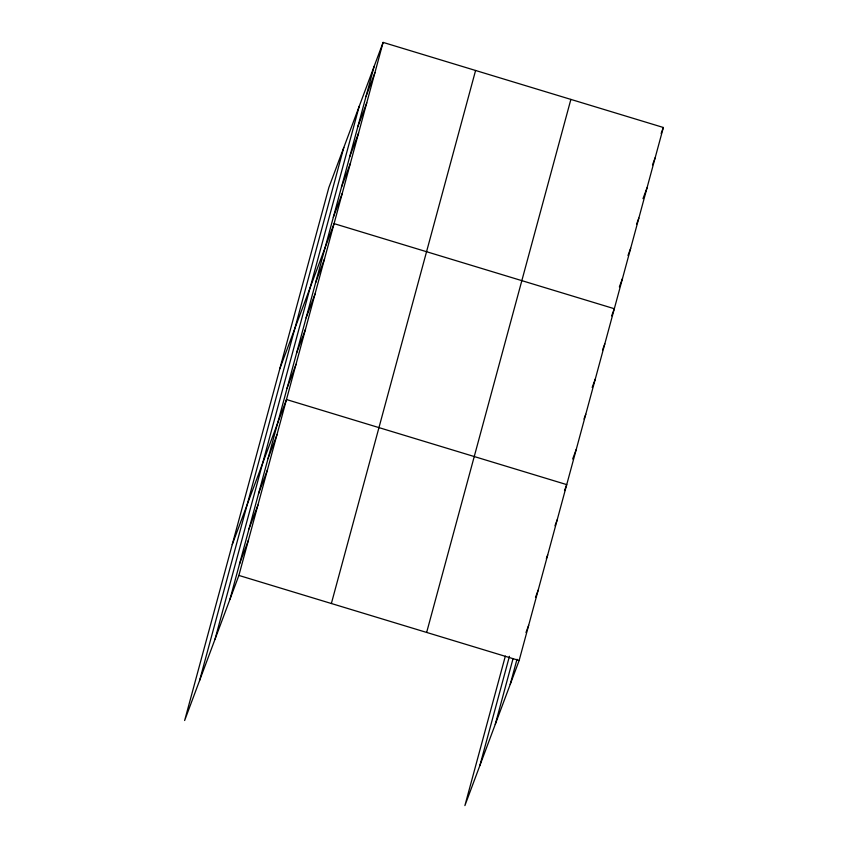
<?xml version="1.0" encoding="UTF-8"?>
<svg xmlns="http://www.w3.org/2000/svg" width="848" height="848" viewBox="0 0 848 848"><rect width="100%" height="100%" fill="white"/><g stroke="black" fill="none" stroke-linecap="round" stroke-linejoin="round"><path stroke-width="1.27" d="M199.587 680.52L343.811 147.488M215 639.307L359.223 106.276M229.956 599.313L374.18 66.282M383.105 42.4L328.865 187.482L184.641 720.514L238.882 575.432L383.105 42.4L663.359 127.486L519.135 660.518L464.895 805.6L505.344 656.087M331.367 603.511L475.59 70.479M426.65 632.438L570.874 99.407M479.851 765.606L509.425 656.299M495.253 724.393L512.934 659.066M510.21 684.4L517.004 659.278M366.007 96.492L374.933 72.61M357.835 126.691L366.76 102.809M349.662 156.901L358.587 133.019M341.49 187.101L350.415 163.219M333.317 217.311L342.242 193.429M279.829 368.71L334.07 223.628L614.323 308.725L611.652 315.88M315.626 282.691L324.551 258.81M306.107 317.873L315.032 293.991M296.588 353.054L305.513 329.172M287.069 388.236L295.994 364.354M232.235 544.607L286.476 399.535L566.729 484.621L564.503 490.589M268.032 458.588L276.957 434.706M258.513 493.769L267.438 469.887M248.994 528.951L257.919 505.069M239.475 564.132L248.4 540.25M661.133 133.465L663.359 127.486M652.515 164.862L655.186 157.696M642.996 198.644L647.013 187.896M636.615 224.073L638.841 218.106M627.997 255.471L630.668 248.305M619.369 286.878L622.496 278.515M602.578 349.874L604.804 343.896M592.158 387.441L595.285 379.077M583.986 419.039L585.767 414.259M572.676 458.991L576.248 449.44M554.984 525.771L557.21 519.803M546.356 558.567L547.691 554.984M535.501 597.321L538.173 590.166M525.983 632.502L528.654 625.336M238.882 575.432L519.135 660.518"/></g></svg>
